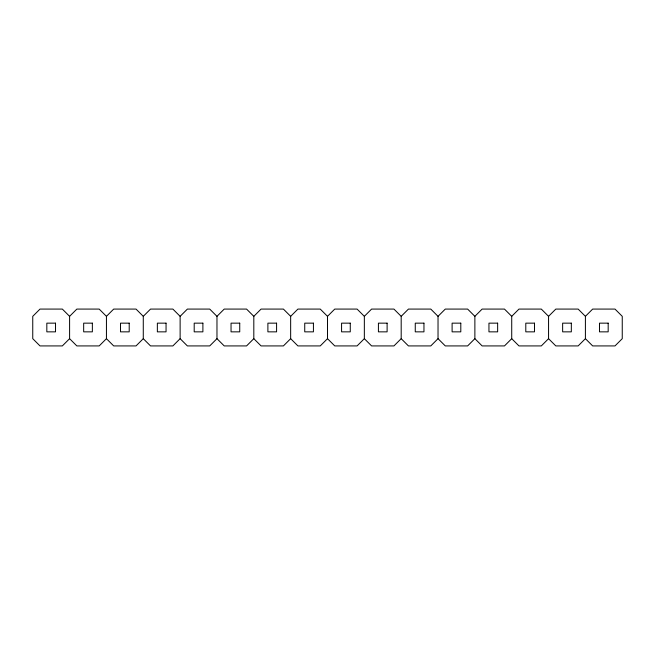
<?xml version="1.0" encoding="UTF-8"?>
<svg xmlns="http://www.w3.org/2000/svg" width="655" height="655" viewBox="0 0 655 655"><rect width="100%" height="100%" fill="white"/><g stroke="black" fill="none" stroke-linecap="round" stroke-linejoin="round"><path stroke-width="0.98" d="M69.594 316.332L76.848 309.078L99.183 309.078L106.438 316.332L106.438 338.668L99.183 345.922L76.848 345.922L69.594 338.668L69.594 316.332L62.34 309.078L40.004 309.078L32.75 316.332L32.75 338.668L40.004 345.922L62.34 345.922L69.594 338.668M106.438 316.332L113.692 309.078L136.027 309.078L143.281 316.332L143.281 338.668L136.027 345.922L113.692 345.922L106.438 338.668M143.281 316.332L150.535 309.078L172.871 309.078L180.125 316.332L180.125 338.668L172.871 345.922L150.535 345.922L143.281 338.668M180.125 316.332L187.379 309.078L209.715 309.078L216.969 316.332L216.969 338.668L209.715 345.922L187.379 345.922L180.125 338.668M216.969 316.332L224.223 309.078L246.558 309.078L253.812 316.332L253.812 338.668L246.558 345.922L224.223 345.922L216.969 338.668M253.812 316.332L261.067 309.078L283.402 309.078L290.656 316.332L290.656 338.668L283.402 345.922L261.067 345.922L253.812 338.668M290.656 316.332L297.91 309.078L320.246 309.078L327.5 316.332L327.5 338.668L320.246 345.922L297.91 345.922L290.656 338.668M327.5 316.332L334.754 309.078L357.09 309.078L364.344 316.332L364.344 338.668L357.09 345.922L334.754 345.922L327.5 338.668M364.344 316.332L371.598 309.078L393.933 309.078L401.188 316.332L401.188 338.668L393.933 345.922L371.598 345.922L364.344 338.668M401.188 316.332L408.442 309.078L430.777 309.078L438.031 316.332L438.031 338.668L430.777 345.922L408.442 345.922L401.188 338.668M438.031 316.332L445.285 309.078L467.621 309.078L474.875 316.332L474.875 338.668L467.621 345.922L445.285 345.922L438.031 338.668M474.875 316.332L482.129 309.078L504.465 309.078L511.719 316.332L511.719 338.668L504.465 345.922L482.129 345.922L474.875 338.668M511.719 316.332L518.973 309.078L541.308 309.078L548.562 316.332L548.562 338.668L541.308 345.922L518.973 345.922L511.719 338.668M548.562 316.332L555.817 309.078L578.152 309.078L585.406 316.332L585.406 338.668L578.152 345.922L555.817 345.922L548.562 338.668M585.406 316.332L592.66 309.078L614.996 309.078L622.25 316.332L622.25 338.668L614.996 345.922L592.66 345.922L585.406 338.668M55.519 323.152L46.824 323.152L46.824 331.848L55.519 331.848L55.519 323.152M92.363 323.152L83.668 323.152L83.668 331.848L92.363 331.848L92.363 323.152M129.207 323.152L120.512 323.152L120.512 331.848L129.207 331.848L129.207 323.152M166.051 323.152L157.356 323.152L157.356 331.848L166.051 331.848L166.051 323.152M202.894 323.152L194.199 323.152L194.199 331.848L202.894 331.848L202.894 323.152M239.738 323.152L231.043 323.152L231.043 331.848L239.738 331.848L239.738 323.152M276.582 323.152L267.887 323.152L267.887 331.848L276.582 331.848L276.582 323.152M313.426 323.152L304.731 323.152L304.731 331.848L313.426 331.848L313.426 323.152M350.269 323.152L341.574 323.152L341.574 331.848L350.269 331.848L350.269 323.152M387.113 323.152L378.418 323.152L378.418 331.848L387.113 331.848L387.113 323.152M423.957 323.152L415.262 323.152L415.262 331.848L423.957 331.848L423.957 323.152M460.801 323.152L452.106 323.152L452.106 331.848L460.801 331.848L460.801 323.152M497.644 323.152L488.949 323.152L488.949 331.848L497.644 331.848L497.644 323.152M534.488 323.152L525.793 323.152L525.793 331.848L534.488 331.848L534.488 323.152M571.332 323.152L562.637 323.152L562.637 331.848L571.332 331.848L571.332 323.152M608.176 323.152L599.481 323.152L599.481 331.848L608.176 331.848L608.176 323.152"/></g></svg>
